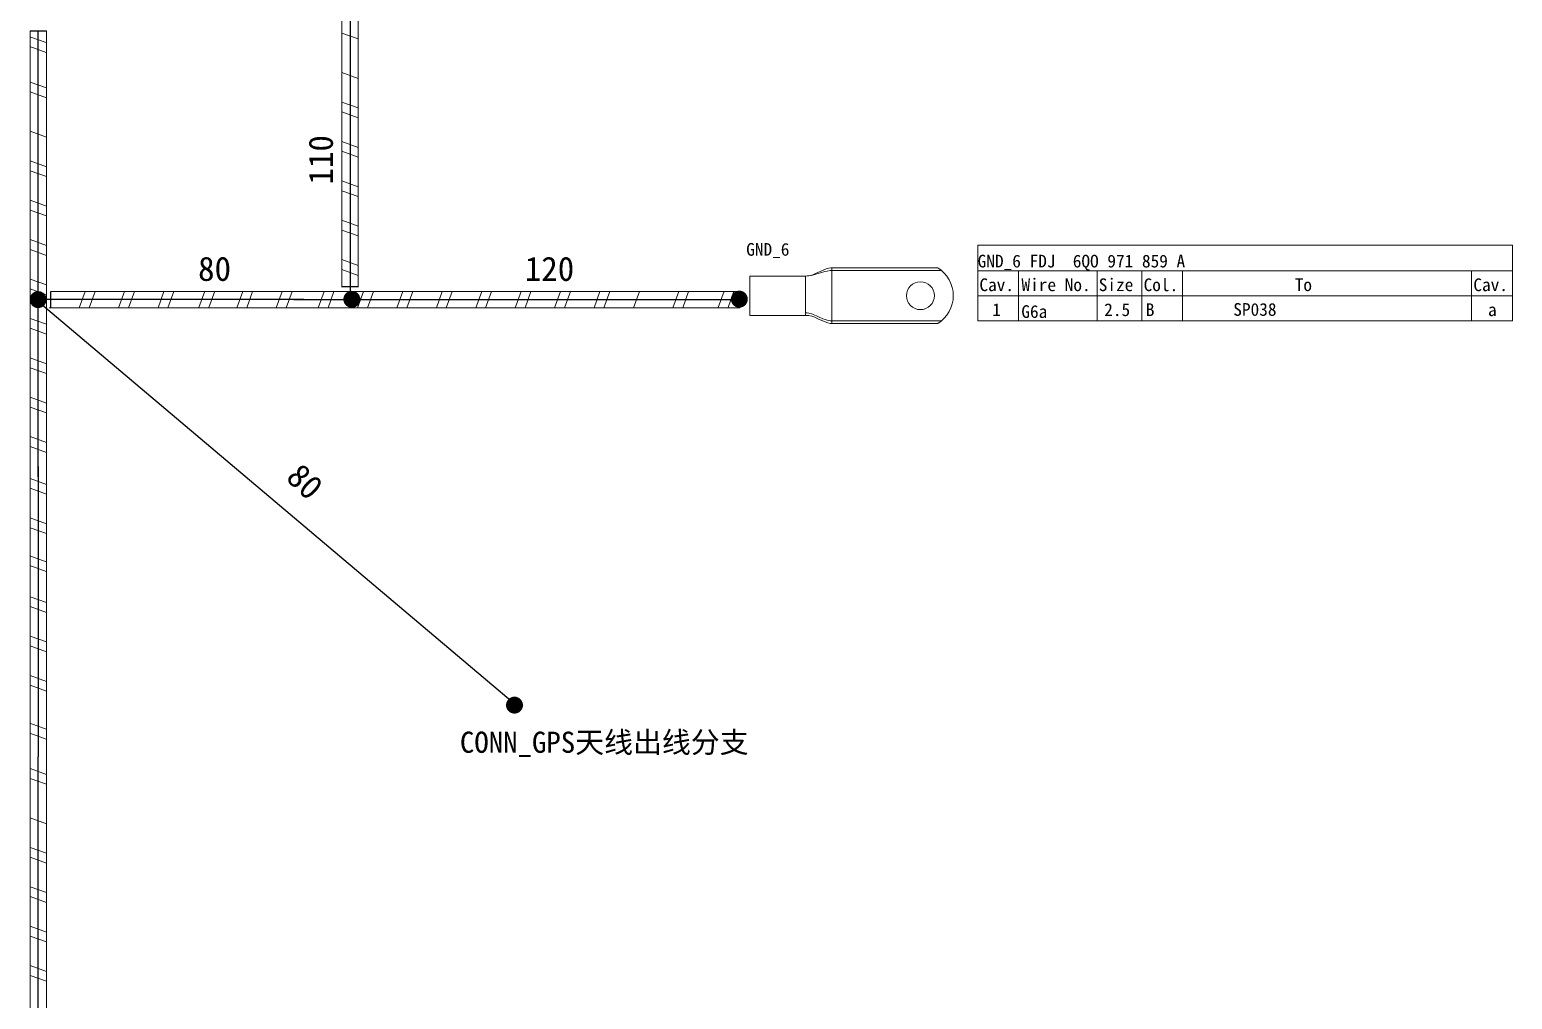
# Model space of a CAD drawing. Header units: millimetres. Extents: x 17 to 3784, y 12 to 1382.
# Drawn here: x 1161.7 to 1250.3, y 605.2 to 663.1 of the extents above; entities that cross this region are included whole.
import ezdxf

# ---------------------------------------------------------------- set-up
doc = ezdxf.new("R2010")
doc.units = ezdxf.units.MM
doc.styles.add('FangSong_GB2312_Style', font='simfang.ttf')

msp = doc.modelspace()

# ---------------------------------------------------------------- hatches: boundary and pattern name
h = msp.add_hatch(color=0)
edge = h.paths.add_edge_path(flags=0)
edge.add_arc((1162.242, 647.005), 0.507, 180, 540)
h = msp.add_hatch(color=0)
edge = h.paths.add_edge_path(flags=0)
edge.add_arc((1180.982, 647.023), 0.507, 180, 540)
h = msp.add_hatch(color=0)
edge = h.paths.add_edge_path(flags=0)
edge.add_arc((1204.131, 647.032), 0.507, 180, 540)
h = msp.add_hatch(color=1)
edge = h.paths.add_edge_path(flags=0)
edge.add_arc((1190.7, 622.772), 0.507, 180, 540)

# ---------------------------------------------------------------- linework, layer by layer
for p, q in [((1180.877, 664.301), (1180.877, 647.29)), ((1161.756, 663.059), (1162.733, 663.059)), ((1180.361, 647.785), (1181.389, 647.785)), ((1162.984, 647.472), (1162.984, 646.551)), ((1204.153, 647.495), (1204.153, 646.518))]:
    msp.add_line(p, q)
at = {"color": 1}
msp.add_line((1162.193, 646.953), (1190.88, 622.712), dxfattribs=at)
at = {"color": 7, "linetype": 'Continuous', "lineweight": 0}
for points in [[(1180.378, 661.872), (1180.376, 664.227)], [(1181.356, 664.227), (1181.357, 661.872)], [(1162.725, 662.362), (1161.744, 662.715)], [(1161.756, 660.713), (1161.756, 663.068)], [(1162.737, 663.068), (1162.737, 660.713)], [(1180.376, 662.932), (1181.357, 662.579)], [(1162.725, 661.773), (1161.744, 662.126)], [(1180.378, 659.518), (1180.376, 661.872)], [(1181.356, 661.872), (1181.357, 659.518)], [(1161.758, 658.359), (1161.756, 660.713)], [(1161.756, 660.007), (1162.737, 659.655)], [(1162.736, 660.713), (1162.737, 658.359)], [(1180.376, 660.578), (1181.357, 660.224)], [(1161.756, 659.418), (1162.737, 659.065)], [(1180.378, 657.164), (1180.376, 659.518)], [(1181.356, 659.518), (1181.357, 657.164)], [(1161.758, 656.005), (1161.756, 658.359)], [(1162.736, 658.359), (1162.737, 656.005)], [(1180.376, 658.812), (1181.357, 658.459)], [(1180.376, 658.223), (1181.357, 657.87)], [(1161.756, 657.064), (1162.737, 656.711)], [(1180.378, 654.809), (1180.376, 657.164)], [(1180.376, 656.457), (1181.357, 656.104)], [(1181.356, 657.164), (1181.357, 654.809)], [(1161.758, 653.65), (1161.756, 656.005)], [(1162.736, 656.005), (1162.737, 653.65)], [(1180.376, 655.869), (1181.357, 655.516)], [(1161.756, 655.298), (1162.737, 654.945)], [(1161.756, 654.71), (1162.737, 654.356)], [(1180.378, 652.455), (1180.376, 654.809)], [(1181.356, 654.809), (1181.357, 652.455)], [(1180.376, 654.103), (1181.357, 653.75)], [(1161.758, 651.296), (1161.756, 653.65)], [(1161.756, 652.944), (1162.737, 652.591)], [(1162.736, 653.65), (1162.737, 651.296)], [(1180.376, 653.514), (1181.357, 653.161)], [(1161.756, 652.355), (1162.737, 652.002)], [(1180.378, 650.101), (1180.376, 652.455)], [(1181.356, 652.455), (1181.357, 650.101)], [(1161.758, 648.941), (1161.756, 651.296)], [(1162.736, 651.296), (1162.737, 648.941)], [(1180.376, 651.749), (1181.357, 651.396)], [(1180.376, 651.16), (1181.357, 650.807)], [(1161.756, 650.59), (1162.737, 650.236)], [(1161.756, 650.001), (1162.737, 649.648)], [(1180.378, 647.746), (1180.376, 650.101)], [(1180.376, 649.394), (1181.357, 649.041)], [(1181.356, 650.101), (1181.357, 647.746)], [(1161.758, 646.587), (1161.756, 648.941)], [(1162.736, 648.941), (1162.737, 646.587)], [(1180.376, 648.806), (1181.357, 648.453)], [(1161.756, 648.235), (1162.737, 647.882)], [(1161.756, 647.647), (1162.737, 647.293)], [(1171.849, 646.533), (1172.202, 647.514)], [(1172.437, 646.533), (1172.79, 647.514)], [(1202.868, 646.526), (1203.221, 647.507)], [(1203.456, 646.526), (1203.81, 647.507)], [(1162.984, 647.495), (1166.346, 647.495)], [(1164.698, 646.514), (1165.051, 647.495)], [(1165.287, 646.514), (1165.64, 647.495)], [(1166.346, 647.495), (1168.701, 647.495)], [(1167.052, 646.514), (1167.406, 647.495)], [(1167.641, 646.514), (1167.994, 647.495)], [(1168.701, 647.495), (1171.055, 647.495)], [(1169.407, 646.514), (1169.76, 647.495)], [(1169.995, 646.514), (1170.349, 647.495)], [(1171.055, 647.495), (1173.409, 647.495)], [(1173.409, 647.495), (1175.764, 647.495)], [(1174.116, 646.514), (1174.469, 647.495)], [(1174.704, 646.514), (1175.057, 647.495)], [(1175.764, 647.495), (1178.661, 647.495)], [(1176.47, 646.514), (1176.823, 647.495)], [(1177.058, 646.514), (1177.412, 647.495)], [(1178.264, 647.493), (1180.619, 647.495)], [(1179.324, 647.495), (1178.971, 646.514)], [(1179.912, 647.495), (1179.559, 646.514)], [(1180.619, 647.493), (1182.973, 647.495)], [(1181.678, 647.495), (1181.325, 646.514)], [(1182.267, 647.495), (1181.914, 646.514)], [(1182.973, 647.493), (1185.327, 647.495)], [(1184.032, 647.495), (1183.679, 646.514)], [(1184.621, 647.495), (1184.268, 646.514)], [(1185.327, 647.493), (1187.682, 647.495)], [(1186.387, 647.495), (1186.034, 646.514)], [(1186.975, 647.495), (1186.622, 646.514)], [(1187.682, 647.493), (1190.036, 647.495)], [(1188.741, 647.495), (1188.388, 646.514)], [(1189.33, 647.495), (1188.977, 646.514)], [(1190.036, 647.493), (1192.39, 647.495)], [(1191.096, 647.495), (1190.742, 646.514)], [(1191.684, 647.495), (1191.331, 646.514)], [(1192.39, 647.493), (1194.745, 647.495)], [(1193.45, 647.495), (1193.097, 646.514)], [(1194.038, 647.495), (1193.685, 646.514)], [(1194.745, 647.493), (1197.099, 647.495)], [(1195.804, 647.495), (1195.451, 646.514)], [(1196.393, 647.495), (1196.04, 646.514)], [(1197.099, 647.493), (1199.453, 647.495)], [(1198.159, 647.495), (1197.805, 646.514)], [(1199.453, 647.493), (1201.808, 647.495)], [(1200.513, 647.495), (1200.16, 646.514)], [(1201.102, 647.495), (1200.75, 646.514)], [(1201.808, 647.495), (1204.162, 647.495)], [(1161.758, 644.233), (1161.756, 646.587)], [(1161.756, 645.881), (1162.737, 645.528)], [(1162.736, 646.587), (1162.737, 644.233)], [(1166.346, 646.514), (1162.903, 646.514)], [(1168.701, 646.514), (1166.346, 646.514)], [(1171.055, 646.514), (1168.701, 646.514)], [(1173.409, 646.514), (1171.055, 646.514)], [(1175.764, 646.514), (1173.409, 646.514)], [(1178.404, 646.514), (1175.764, 646.514)], [(1180.619, 646.515), (1178.264, 646.514)], [(1182.973, 646.515), (1180.619, 646.514)], [(1185.327, 646.515), (1182.973, 646.514)], [(1187.682, 646.515), (1185.327, 646.514)], [(1190.036, 646.515), (1187.682, 646.514)], [(1192.39, 646.515), (1190.036, 646.514)], [(1194.745, 646.515), (1192.39, 646.514)], [(1197.099, 646.515), (1194.745, 646.514)], [(1199.453, 646.515), (1197.099, 646.514)], [(1201.808, 646.515), (1199.453, 646.514)], [(1204.162, 646.514), (1201.808, 646.514)], [(1161.756, 645.292), (1162.737, 644.939)], [(1161.758, 641.878), (1161.756, 644.233)], [(1162.736, 644.233), (1162.737, 641.878)], [(1161.756, 643.526), (1162.737, 643.173)], [(1161.756, 642.938), (1162.737, 642.585)], [(1161.758, 639.524), (1161.756, 641.878)], [(1162.736, 641.878), (1162.737, 639.524)], [(1161.756, 641.172), (1162.737, 640.819)], [(1161.756, 640.584), (1162.737, 640.23)], [(1161.758, 637.17), (1161.756, 639.524)], [(1161.756, 638.818), (1162.737, 638.465)], [(1162.736, 639.524), (1162.737, 637.17)], [(1161.756, 638.229), (1162.737, 637.876)], [(1161.756, 634.669), (1161.756, 637.567)], [(1162.737, 637.309), (1162.737, 634.669)], [(1162.737, 635.964), (1161.756, 636.317)], [(1162.737, 635.375), (1161.756, 635.728)], [(1161.756, 632.315), (1161.756, 634.669)], [(1162.737, 634.669), (1162.737, 632.315)], [(1162.737, 633.61), (1161.756, 633.963)], [(1162.737, 633.021), (1161.756, 633.374)], [(1162.717, 631.343), (1161.736, 631.696)], [(1161.756, 629.96), (1161.756, 632.315)], [(1162.737, 632.315), (1162.737, 629.96)], [(1162.717, 630.754), (1161.736, 631.107)], [(1161.756, 627.606), (1161.756, 629.96)], [(1162.737, 629.96), (1162.737, 627.606)], [(1162.737, 628.901), (1161.756, 629.254)], [(1162.737, 628.312), (1161.756, 628.665)], [(1161.756, 625.252), (1161.756, 627.606)], [(1162.737, 627.606), (1162.737, 625.252)], [(1162.737, 626.546), (1161.756, 626.9)], [(1162.737, 625.958), (1161.756, 626.311)], [(1161.756, 621.889), (1161.756, 625.252)], [(1162.737, 624.192), (1161.756, 624.545)], [(1162.737, 625.252), (1162.737, 621.808)], [(1162.737, 623.604), (1161.756, 623.957)], [(1161.756, 619.689), (1161.756, 622.044)], [(1162.737, 622.044), (1162.737, 619.689)], [(1162.725, 621.338), (1161.744, 621.691)], [(1162.725, 620.749), (1161.744, 621.103)], [(1161.757, 617.335), (1161.756, 619.689)], [(1162.736, 619.689), (1162.737, 617.335)], [(1161.756, 618.983), (1162.737, 618.631)], [(1161.756, 618.395), (1162.737, 618.041)], [(1161.757, 614.981), (1161.756, 617.335)], [(1162.736, 617.335), (1162.737, 614.981)], [(1161.756, 616.04), (1162.737, 615.687)], [(1161.757, 612.626), (1161.756, 614.981)], [(1162.736, 614.981), (1162.737, 612.626)], [(1161.756, 614.274), (1162.737, 613.921)], [(1161.756, 613.686), (1162.737, 613.333)], [(1161.757, 610.272), (1161.756, 612.626)], [(1162.736, 612.626), (1162.737, 610.272)], [(1161.756, 611.92), (1162.737, 611.567)], [(1161.756, 611.331), (1162.737, 610.978)], [(1161.757, 607.918), (1161.756, 610.272)], [(1161.756, 609.566), (1162.737, 609.213)], [(1162.736, 610.272), (1162.737, 607.918)], [(1161.756, 608.977), (1162.737, 608.624)], [(1161.757, 605.563), (1161.756, 607.918)], [(1162.736, 607.918), (1162.737, 605.563)], [(1161.756, 607.211), (1162.737, 606.858)], [(1161.756, 606.623), (1162.737, 606.27)], [(1161.757, 603.209), (1161.756, 605.563)], [(1162.736, 605.563), (1162.737, 603.209)]]:
    msp.add_lwpolyline(points, dxfattribs=at)
at = {"color": 7, "linetype": 'Continuous', "lineweight": 25}
for points in [[(1162.247, 636.417), (1162.247, 663.04)], [(1178.124, 647.004), (1162.297, 647.004)], [(1177.512, 647.004), (1204.134, 647.004)], [(1162.246, 637.029), (1162.246, 619.689)], [(1162.246, 595.393), (1162.246, 619.689)]]:
    msp.add_lwpolyline(points, dxfattribs=at)
at = {"color": 7, "linetype": 'Continuous', "lineweight": 13}
for points in [[(1162.247, 660.713), (1162.247, 637.203)], [(1218.37, 650.256), (1250.312, 650.256)], [(1218.37, 650.256), (1218.37, 645.743)], [(1250.312, 650.256), (1250.312, 645.743)], [(1204.758, 648.415), (1208.09, 648.415), (1208.09, 646.062), (1204.758, 646.062), (1204.758, 648.415)], [(1208.222, 648.42), (1208.383, 648.443), (1208.527, 648.489), (1208.674, 648.561), (1209.098, 648.754), (1209.321, 648.839), (1209.469, 648.883), (1209.607, 648.904), (1209.659, 648.905)], [(1209.659, 648.739), (1209.556, 648.735), (1209.377, 648.714), (1209.233, 648.683), (1208.973, 648.608), (1208.692, 648.519), (1208.501, 648.467), (1208.432, 648.451), (1208.289, 648.427)], [(1215.984, 648.905), (1209.659, 648.905), (1209.659, 645.572), (1215.984, 645.572)], [(1216.214, 648.739), (1209.659, 648.739)], [(1220.803, 648.726), (1220.803, 645.743)], [(1225.511, 648.726), (1225.511, 645.743)], [(1228.18, 648.726), (1228.18, 645.743)], [(1230.613, 648.726), (1230.613, 645.743)], [(1247.878, 648.726), (1247.878, 645.743)], [(1201.808, 647.004), (1178.297, 647.004)], [(1209.659, 645.739), (1209.551, 645.745), (1209.447, 645.76), (1209.268, 645.808), (1209.126, 645.861), (1208.859, 645.982), (1208.736, 646.039), (1208.533, 646.123), (1208.461, 646.148), (1208.291, 646.191), (1208.192, 646.206), (1208.09, 646.211)], [(1208.29, 646.051), (1208.471, 646.013), (1208.637, 645.952), (1208.817, 645.864), (1209.253, 645.67), (1209.409, 645.613), (1209.552, 645.58), (1209.659, 645.572)], [(1209.659, 645.739), (1216.214, 645.739)], [(1162.246, 637.021), (1162.246, 619.689)], [(1162.246, 619.689), (1162.246, 596.179)]]:
    msp.add_lwpolyline(points, dxfattribs=at)
at = {"color": 0, "linetype": 'Continuous', "lineweight": 13}
for points in [[(1218.37, 648.726), (1250.312, 648.726)], [(1218.37, 647.234), (1250.312, 647.234)], [(1218.37, 645.743), (1250.312, 645.743)]]:
    msp.add_lwpolyline(points, dxfattribs=at)
at = {"color": 7, "linetype": 'Continuous', "lineweight": 13}
msp.add_circle((1214.951, 647.239), 0.833, dxfattribs=at)
for centre, radius, start, end in [((1208.094, 650.029), 1.615, 270, 277), ((1214.951, 647.239), 1.961, 302, 58), ((1208.088, 644.494), 1.57, 83, 90), ((1208.095, 644.468), 1.595, 83, 90)]:
    msp.add_arc(centre, radius, start, end, dxfattribs=at)

# ---------------------------------------------------------------- texts
at = {"color": 7, "linetype": 'Continuous', "style": 'FangSong_GB2312_Style'}
msp.add_text('110', height=1.4467, rotation=90, dxfattribs=at).set_placement((1179.851, 653.882))
for s, height, p in [('GND_6', 0.7593, (1204.542, 649.628)), ('80', 1.4467, (1171.797, 648.124)), ('120', 1.4467, (1191.315, 648.122)), ('GND_6 FDJ  6QO 971 859 A', 0.75928, (1218.37, 648.926)), ('Cav.', 0.7593, (1218.473, 647.512)), ('Wire No.', 0.7593, (1220.987, 647.512)), ('Size', 0.7593, (1225.602, 647.512)), ('Col.', 0.7593, (1228.283, 647.512)), ('Cav.', 0.7593, (1247.982, 647.512)), ('1', 0.759, (1219.243, 646.021)), ('G6a', 0.7593, (1220.979, 645.912)), ('2.5', 0.7593, (1225.929, 646.021)), ('B', 0.759, (1228.414, 646.021)), ('a', 0.759, (1248.856, 646.021))]:
    msp.add_text(s, height=height, dxfattribs=at).set_placement(p)
at = {"color": 0, "linetype": 'Continuous', "style": 'FangSong_GB2312_Style'}
for s, p in [('To', (1237.311, 647.512)), ('SP038', (1233.64, 646.037))]:
    msp.add_text(s, height=0.7593, dxfattribs=at).set_placement(p)
at = {"color": 1, "linetype": 'Continuous', "style": 'FangSong_GB2312_Style'}
msp.add_text('80', height=1.4467, rotation=316.56047, dxfattribs=at).set_placement((1176.973, 636.288))
msp.add_text('CONN_GPS天线出线分支', height=1.26546, dxfattribs=at).set_placement((1187.439, 619.923))

doc.saveas('drawing.dxf')
